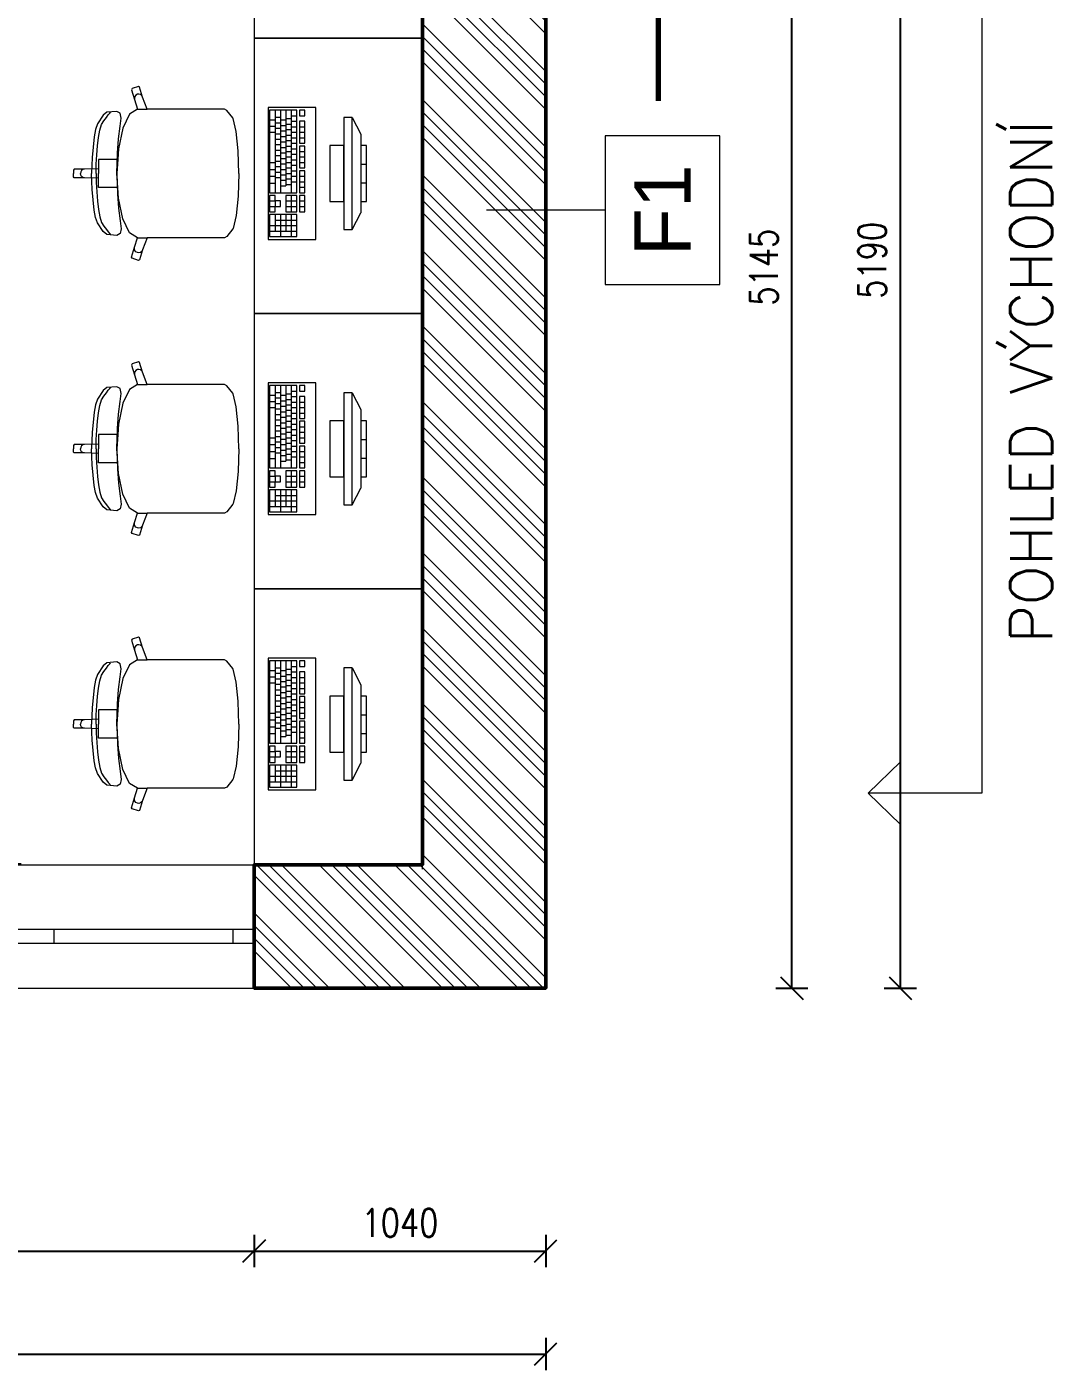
# Model space of a CAD drawing. Header units: millimetres. Extents: x 89194 to 559352, y -753138 to -204019.
# Drawn here: x 350887 to 354545, y -566952 to -562160 of the extents above; entities that cross this region are included whole.
import ezdxf

# ---------------------------------------------------------------- set-up
doc = ezdxf.new("R2010")
doc.units = ezdxf.units.MM
doc.header["$LTSCALE"] = 400
doc.header["$PDMODE"] = 3
for name, color, linetype, lineweight in [('RG_koty', 7, 'Continuous', 9), ('RG_nábytek', 32, 'Continuous', 9), ('RG_okna', 3, 'Continuous', 9), ('RG_popisy', 11, 'Continuous', 9), ('RG_skladby konstrukcí', 5, 'Continuous', 9), ('RG_velmi tlustá', 5, 'Continuous', 70), ('RG_zdivo nové', 1, 'Continuous', 50), ('RG_šrafy', 253, 'Continuous', 9)]:
    doc.layers.add(name, color=color, linetype=linetype, lineweight=lineweight)
doc.styles.add('Arial 200', font='Arial.ttf', dxfattribs={"height": 200})
doc.styles.add('Koty', font='romans.shx', dxfattribs={"width": 0.8})
doc.styles.get("Standard").update_dxf_attribs({"font": 'romans.shx', "height": 100})
doc.dimstyles.new('RG_50_vnitřní', dxfattribs={"dimscale": 50, "dimtxt": 2, "dimasz": 1.6, "dimexe": 1.15, "dimexo": 0, "dimgap": 1, "dimtad": 1, "dimdec": 0, "dimrnd": 5, "dimzin": 0, "dimdsep": 46, "dimtxsty": 'Koty', "dimblk1": 'OBLIQUE', "dimblk2": 'OBLIQUE', "dimsah": 1, "dimcen": 0.09, "dimclrd": 256, "dimclre": 256, "dimclrt": 2, "dimazin": 0, "dimtfac": 1, "dimtdec": 0, "dimtmove": 2, "dimatfit": 3, "dimfxl": 1.15, "dimfxlon": 1, "dimtolj": 1, "dimtzin": 0, "dimarcsym": 0})

# ---------------------------------------------------------------- blocks, each defined once
blk = doc.blocks.new('okno_2375')
at = {"layer": 'RG_okna'}
for points in [[(437181.1, -409465), (439556.1, -409465)], [(437181.1, -409695), (439556.1, -409695)], [(437256.1, -409745), (437256.1, -409695)], [(437894.1, -409745), (437894.1, -409695)], [(438030.1, -409695), (438030.1, -409745)], [(438707.1, -409695), (438707.1, -409745)], [(438843.1, -409745), (438843.1, -409695)], [(439481.1, -409745), (439481.1, -409695)], [(437181.1, -409745), (439556.1, -409745)], [(437181.1, -409905), (439556.1, -409905)]]:
    blk.add_lwpolyline(points, dxfattribs=at)
blk = doc.blocks.new('nabytek_mala_ucebna')
at = {"layer": 'RG_nábytek'}
for p, q in [((483704, -445537), (483704, -446537)), ((484304, -446537), (484304, -445537)), ((483704, -446519), (484304, -446519)), ((484304, -446519), (483704, -446519)), ((483704, -446519), (483704, -447519)), ((484304, -447519), (484304, -446519)), ((483268.1, -446698.5), (483266.1, -446702.3)), ((483266.1, -446702.3), (483277.5, -446737.7)), ((483290.8, -446691), (483268.1, -446698.5)), ((483294.6, -446693), (483290.8, -446691)), ((483306, -446728.4), (483294.6, -446693)), ((483278.4, -446726.2), (483276.9, -446731.9)), ((483276.9, -446731.9), (483277.5, -446737.7)), ((483277.5, -446737.7), (483287.2, -446771.9)), ((483282.1, -446721.6), (483278.4, -446726.2)), ((483287.2, -446718.7), (483282.1, -446721.6)), ((483292.9, -446718), (483287.2, -446718.7)), ((483298.6, -446719.6), (483292.9, -446718)), ((483303.1, -446723.2), (483298.6, -446719.6)), ((483306, -446728.4), (483303.1, -446723.2)), ((483321.7, -446771.8), (483306, -446728.4)), ((483165, -446793.5), (483144.9, -446824.5)), ((483178.2, -446782.9), (483165, -446793.5)), ((483167.4, -446813), (483177.4, -446801.3)), ((483177.4, -446801.3), (483183.6, -446792.3)), ((483214.3, -446779.6), (483178.2, -446782.9)), ((483183.6, -446792.3), (483188.7, -446786)), ((483188.7, -446786), (483191.4, -446782.3)), ((483225.8, -446786.3), (483214.3, -446779.6)), ((483228.9, -446803.6), (483225.8, -446786.3)), ((483226.3, -446832.5), (483228.9, -446803.6)), ((483259.4, -446789.2), (483235.6, -446838.9)), ((483287.2, -446771.9), (483259.4, -446789.2)), ((483287.4, -446771.8), (483287.2, -446771.9)), ((483287.4, -446771.8), (483321.7, -446771.8)), ((483530.8, -446771.8), (483321.7, -446771.8)), ((483566.9, -446771.8), (483530.8, -446771.8)), ((483597.9, -446771.8), (483566.9, -446771.8)), ((483606.5, -446776.3), (483597.9, -446771.8)), ((483627.7, -446803.1), (483606.5, -446776.3)), ((483628.5, -446805.2), (483627.7, -446803.1)), ((483639.2, -446851.2), (483628.5, -446805.2)), ((483924, -446766), (483754, -446766)), ((483754, -446766), (483754, -447236)), ((483758.8, -446775.8), (483758.8, -447069.6)), ((483855.8, -446775.8), (483758.8, -446775.8)), ((483778.2, -446775.8), (483778.2, -447069.6)), ((483778.2, -446800.3), (483797.6, -446800.3)), ((483797.6, -446775.8), (483797.6, -447069.6)), ((483817, -446775.8), (483817, -447045.1)), ((483817, -446805.2), (483836.4, -446805.2)), ((483836.4, -446775.8), (483836.4, -447069.6)), ((483836.4, -446795.4), (483855.8, -446795.4)), ((483855.8, -447069.6), (483855.8, -446775.8)), ((483865.5, -446775.8), (483865.5, -446795.4)), ((483884.9, -446775.8), (483865.5, -446775.8)), ((483865.5, -446795.4), (483884.9, -446795.4)), ((483884.9, -446795.4), (483884.9, -446775.8)), ((483924, -447236), (483924, -446766)), ((484024, -446801), (484024, -447201)), ((484054, -446801), (484024, -446801)), ((484054, -447201), (484054, -446801)), ((484054, -446801), (484084, -446861)), ((483137.7, -446844.4), (483132.9, -446870.3)), ((483144.9, -446824.5), (483137.7, -446844.4)), ((483148.5, -446872.5), (483153.4, -446846.6)), ((483153.4, -446846.6), (483159.7, -446826.2)), ((483159.7, -446826.2), (483167.4, -446813)), ((483235.6, -446838.9), (483219.7, -446913.3)), ((483220.5, -446877.8), (483226.3, -446832.5)), ((483646.4, -446919.9), (483639.2, -446851.2)), ((483758.8, -446810.1), (483778.2, -446810.1)), ((483758.8, -446832.1), (483778.2, -446832.1)), ((483758.8, -446854.2), (483778.2, -446854.2)), ((483778.2, -446819.9), (483797.6, -446819.9)), ((483778.2, -446839.5), (483797.6, -446839.5)), ((483797.6, -446810.1), (483817, -446810.1)), ((483797.6, -446829.7), (483817, -446829.7)), ((483797.6, -446849.3), (483817, -446849.3)), ((483817, -446824.8), (483836.4, -446824.8)), ((483817, -446844.4), (483836.4, -446844.4)), ((483836.4, -446815), (483855.8, -446815)), ((483836.4, -446834.6), (483855.8, -446834.6)), ((483836.4, -446854.2), (483855.8, -446854.2)), ((483865.5, -446815), (483865.5, -446893.3)), ((483884.9, -446815), (483865.5, -446815)), ((483865.5, -446834.6), (483884.9, -446834.6)), ((483865.5, -446854.2), (483884.9, -446854.2)), ((483884.9, -446893.3), (483884.9, -446815)), ((483132.9, -446870.3), (483125.9, -446943.5)), ((483142.2, -446934.9), (483144.8, -446902.5)), ((483144.8, -446902.5), (483148.5, -446872.5)), ((483215.8, -446928.7), (483220.5, -446877.8)), ((483778.2, -446859.1), (483797.6, -446859.1)), ((483778.2, -446878.6), (483797.6, -446878.6)), ((483778.2, -446898.2), (483797.6, -446898.2)), ((483797.6, -446868.8), (483817, -446868.8)), ((483797.6, -446888.4), (483817, -446888.4)), ((483817, -446863.9), (483836.4, -446863.9)), ((483817, -446883.5), (483836.4, -446883.5)), ((483817, -446903.1), (483836.4, -446903.1)), ((483836.4, -446873.7), (483855.8, -446873.7)), ((483836.4, -446893.3), (483855.8, -446893.3)), ((483865.5, -446873.7), (483884.9, -446873.7)), ((483865.5, -446893.3), (483884.9, -446893.3)), ((483865.5, -446903.1), (483865.5, -446981.4)), ((483884.9, -446903.1), (483865.5, -446903.1)), ((483884.9, -446981.4), (483884.9, -446903.1)), ((483974, -446901), (483974, -447101)), ((484024, -446901), (483974, -446901)), ((484024, -447101), (484024, -446901)), ((484084, -446861), (484084, -447141)), ((484084, -446901), (484084, -447101)), ((484104, -446901), (484084, -446901)), ((484104, -447101), (484104, -446901)), ((483125.9, -446943.5), (483123.7, -447001)), ((483140.8, -446968.3), (483142.2, -446934.9)), ((483178.6, -446950.7), (483148.7, -446950.7)), ((483148.7, -446950.7), (483148.7, -446984.1)), ((483217.3, -446950.7), (483178.6, -446950.7)), ((483213.5, -447001), (483215.8, -446928.7)), ((483217.3, -446950.7), (483214.1, -447001)), ((483219.7, -446913.3), (483217.3, -446950.7)), ((483646.5, -446921), (483646.4, -446919.9)), ((483649, -447001), (483646.5, -446921)), ((483778.2, -446917.8), (483797.6, -446917.8)), ((483778.2, -446937.4), (483797.6, -446937.4)), ((483797.6, -446908), (483817, -446908)), ((483797.6, -446927.6), (483817, -446927.6)), ((483797.6, -446947.2), (483817, -446947.2)), ((483817, -446922.7), (483836.4, -446922.7)), ((483817, -446942.3), (483836.4, -446942.3)), ((483836.4, -446912.9), (483855.8, -446912.9)), ((483836.4, -446932.5), (483855.8, -446932.5)), ((483836.4, -446952.1), (483855.8, -446952.1)), ((483865.5, -446922.7), (483884.9, -446922.7)), ((483865.5, -446942.3), (483884.9, -446942.3)), ((483061.9, -446985.9), (483059, -446989)), ((483059, -446989), (483059, -447001)), ((483059, -447013.1), (483059, -447001)), ((483098.8, -446985.9), (483061.9, -446985.9)), ((483085, -446995.3), (483083.9, -447001)), ((483085, -447006.8), (483083.9, -447001)), ((483088.3, -446990.4), (483085, -446995.3)), ((483093.1, -446987.1), (483088.3, -446990.4)), ((483098.8, -446985.9), (483093.1, -446987.1)), ((483148.7, -446984.1), (483098.8, -446985.9)), ((483125.9, -447058.5), (483123.7, -447001)), ((483140.3, -447001), (483140.8, -446968.3)), ((483140.3, -447001), (483140.8, -447033.8)), ((483148.7, -446984.1), (483148.7, -447001)), ((483148.7, -447017.9), (483148.7, -447001)), ((483213.5, -447001), (483215.8, -447073.3)), ((483217.3, -447051.3), (483214.1, -447001)), ((483649, -447001), (483646.5, -447081.1)), ((483758.8, -446961.9), (483778.2, -446961.9)), ((483758.8, -446986.3), (483778.2, -446986.3)), ((483778.2, -446957), (483797.6, -446957)), ((483778.2, -446976.6), (483797.6, -446976.6)), ((483778.2, -446996.1), (483797.6, -446996.1)), ((483797.6, -446966.8), (483817, -446966.8)), ((483797.6, -446986.3), (483817, -446986.3)), ((483817, -446961.9), (483836.4, -446961.9)), ((483817, -446981.4), (483836.4, -446981.4)), ((483817, -447001), (483836.4, -447001)), ((483836.4, -446971.7), (483855.8, -446971.7)), ((483836.4, -446991.2), (483855.8, -446991.2)), ((483865.5, -446961.9), (483884.9, -446961.9)), ((483865.5, -446981.4), (483884.9, -446981.4)), ((483865.5, -446991.2), (483865.5, -447069.6)), ((483884.9, -446991.2), (483865.5, -446991.2)), ((483884.9, -447069.6), (483884.9, -446991.2)), ((484084, -446967.7), (484104, -446967.7)), ((483061.9, -447016.1), (483059, -447013.1)), ((483098.8, -447016.1), (483061.9, -447016.1)), ((483088.3, -447011.7), (483085, -447006.8)), ((483093.1, -447015), (483088.3, -447011.7)), ((483098.8, -447016.1), (483093.1, -447015)), ((483148.7, -447017.9), (483098.8, -447016.1)), ((483140.8, -447033.8), (483142.2, -447067.1)), ((483148.7, -447051.3), (483148.7, -447017.9)), ((483758.8, -447010.8), (483778.2, -447010.8)), ((483758.8, -447035.3), (483778.2, -447035.3)), ((483778.2, -447015.7), (483797.6, -447015.7)), ((483797.6, -447005.9), (483817, -447005.9)), ((483797.6, -447025.5), (483817, -447025.5)), ((483797.6, -447045.1), (483817, -447045.1)), ((483817, -447020.6), (483836.4, -447020.6)), ((483817, -447040.2), (483836.4, -447040.2)), ((483836.4, -447010.8), (483855.8, -447010.8)), ((483836.4, -447030.4), (483855.8, -447030.4)), ((483865.5, -447010.8), (483884.9, -447010.8)), ((483865.5, -447030.4), (483884.9, -447030.4)), ((484084, -447034.4), (484104, -447034.4)), ((483132.9, -447131.7), (483125.9, -447058.5)), ((483142.2, -447067.1), (483144.8, -447099.6)), ((483178.6, -447051.3), (483148.7, -447051.3)), ((483217.3, -447051.3), (483178.6, -447051.3)), ((483215.8, -447073.3), (483220.5, -447124.3)), ((483219.7, -447088.8), (483217.3, -447051.3)), ((483235.6, -447163.1), (483219.7, -447088.8)), ((483646.4, -447082.1), (483639.2, -447150.9)), ((483646.5, -447081.1), (483646.4, -447082.1)), ((483758.8, -447069.6), (483855.8, -447069.6)), ((483758.8, -447079.4), (483758.8, -447138.1)), ((483778.2, -447079.4), (483758.8, -447079.4)), ((483778.2, -447098.9), (483778.2, -447079.4)), ((483817, -447079.4), (483817, -447138.1)), ((483855.8, -447079.4), (483817, -447079.4)), ((483836.4, -447079.4), (483836.4, -447138.1)), ((483855.8, -447138.1), (483855.8, -447079.4)), ((483865.5, -447050), (483884.9, -447050)), ((483865.5, -447069.6), (483884.9, -447069.6)), ((483865.5, -447079.4), (483865.5, -447138.1)), ((483884.9, -447079.4), (483865.5, -447079.4)), ((483884.9, -447138.1), (483884.9, -447079.4)), ((483137.7, -447157.6), (483132.9, -447131.7)), ((483144.8, -447099.6), (483148.5, -447129.6)), ((483148.5, -447129.6), (483153.4, -447155.5)), ((483220.5, -447124.3), (483226.3, -447169.6)), ((483758.8, -447098.9), (483778.2, -447098.9)), ((483758.8, -447118.5), (483778.2, -447118.5)), ((483758.8, -447138.1), (483778.2, -447138.1)), ((483797.6, -447098.9), (483778.2, -447098.9)), ((483778.2, -447098.9), (483778.2, -447118.5)), ((483778.2, -447138.1), (483778.2, -447118.5)), ((483778.2, -447118.5), (483797.6, -447118.5)), ((483797.6, -447118.5), (483797.6, -447098.9)), ((483817, -447098.9), (483855.8, -447098.9)), ((483817, -447118.5), (483855.8, -447118.5)), ((483817, -447138.1), (483855.8, -447138.1)), ((483865.5, -447098.9), (483884.9, -447098.9)), ((483865.5, -447118.5), (483884.9, -447118.5)), ((483865.5, -447138.1), (483884.9, -447138.1)), ((483974, -447101), (484024, -447101)), ((484054, -447201), (484084, -447141)), ((484084, -447101), (484104, -447101)), ((483144.9, -447177.6), (483137.7, -447157.6)), ((483165, -447208.6), (483144.9, -447177.6)), ((483153.4, -447155.5), (483159.7, -447175.9)), ((483159.7, -447175.9), (483167.4, -447189)), ((483167.4, -447189), (483177.4, -447200.8)), ((483226.3, -447169.6), (483228.9, -447198.5)), ((483259.4, -447212.8), (483235.6, -447163.1)), ((483639.2, -447150.9), (483628.5, -447196.8)), ((483758.8, -447147.9), (483758.8, -447226.2)), ((483855.8, -447147.9), (483758.8, -447147.9)), ((483758.8, -447187.1), (483855.8, -447187.1)), ((483778.2, -447147.9), (483778.2, -447206.7)), ((483778.2, -447167.5), (483855.8, -447167.5)), ((483797.6, -447147.9), (483797.6, -447226.2)), ((483817, -447147.9), (483817, -447206.7)), ((483836.4, -447147.9), (483836.4, -447226.2)), ((483855.8, -447226.2), (483855.8, -447147.9)), ((483178.2, -447219.1), (483165, -447208.6)), ((483177.4, -447200.8), (483183.6, -447209.8)), ((483214.3, -447222.4), (483178.2, -447219.1)), ((483183.6, -447209.8), (483188.7, -447216)), ((483188.7, -447216), (483191.4, -447219.8)), ((483225.8, -447215.7), (483214.3, -447222.4)), ((483228.9, -447198.5), (483225.8, -447215.7)), ((483287.2, -447230.2), (483259.4, -447212.8)), ((483277.5, -447264.3), (483287.2, -447230.2)), ((483287.4, -447230.3), (483287.2, -447230.2)), ((483287.4, -447230.3), (483321.7, -447230.3)), ((483321.7, -447230.3), (483306, -447273.7)), ((483530.8, -447230.3), (483321.7, -447230.3)), ((483566.9, -447230.3), (483530.8, -447230.3)), ((483597.9, -447230.3), (483566.9, -447230.3)), ((483606.5, -447225.8), (483597.9, -447230.3)), ((483627.7, -447199), (483606.5, -447225.8)), ((483628.5, -447196.8), (483627.7, -447199)), ((483754, -447236), (483924, -447236)), ((483758.8, -447206.7), (483855.8, -447206.7)), ((483758.8, -447226.2), (483855.8, -447226.2)), ((484024, -447201), (484054, -447201)), ((483266.1, -447299.8), (483277.5, -447264.3)), ((483276.9, -447270.2), (483277.5, -447264.3)), ((483278.4, -447275.9), (483276.9, -447270.2)), ((483282.1, -447280.5), (483278.4, -447275.9)), ((483287.2, -447283.4), (483282.1, -447280.5)), ((483292.9, -447284.1), (483287.2, -447283.4)), ((483298.6, -447282.5), (483292.9, -447284.1)), ((483306, -447273.7), (483294.6, -447309.1)), ((483303.1, -447278.8), (483298.6, -447282.5)), ((483306, -447273.7), (483303.1, -447278.8)), ((483268.1, -447303.6), (483266.1, -447299.8)), ((483290.8, -447311), (483268.1, -447303.6)), ((483294.6, -447309.1), (483290.8, -447311)), ((483704, -447501), (484304, -447501)), ((484304, -447501), (483704, -447501)), ((483704, -447501), (483704, -448501)), ((484304, -448501), (484304, -447501)), ((483268.1, -447680.5), (483266.1, -447684.3)), ((483266.1, -447684.3), (483277.5, -447719.7)), ((483290.8, -447673), (483268.1, -447680.5)), ((483278.4, -447708.2), (483276.9, -447713.9)), ((483276.9, -447713.9), (483277.5, -447719.7)), ((483277.5, -447719.7), (483287.2, -447753.9)), ((483282.1, -447703.6), (483278.4, -447708.2)), ((483287.2, -447700.7), (483282.1, -447703.6)), ((483292.9, -447700), (483287.2, -447700.7)), ((483294.6, -447675), (483290.8, -447673)), ((483298.6, -447701.6), (483292.9, -447700)), ((483306, -447710.4), (483294.6, -447675)), ((483303.1, -447705.2), (483298.6, -447701.6)), ((483306, -447710.4), (483303.1, -447705.2)), ((483321.7, -447753.8), (483306, -447710.4)), ((483178.2, -447764.9), (483165, -447775.5)), ((483214.3, -447761.6), (483178.2, -447764.9)), ((483188.7, -447768), (483191.4, -447764.3)), ((483225.8, -447768.3), (483214.3, -447761.6)), ((483287.2, -447753.9), (483259.4, -447771.2)), ((483287.4, -447753.8), (483287.2, -447753.9)), ((483287.4, -447753.8), (483321.7, -447753.8)), ((483530.8, -447753.8), (483321.7, -447753.8)), ((483566.9, -447753.8), (483530.8, -447753.8)), ((483597.9, -447753.8), (483566.9, -447753.8)), ((483606.5, -447758.3), (483597.9, -447753.8)), ((483627.7, -447785.1), (483606.5, -447758.3)), ((483924, -447748), (483754, -447748)), ((483754, -447748), (483754, -448218)), ((483758.8, -447757.8), (483758.8, -448051.6)), ((483855.8, -447757.8), (483758.8, -447757.8)), ((483778.2, -447757.8), (483778.2, -448051.6)), ((483797.6, -447757.8), (483797.6, -448051.6)), ((483817, -447757.8), (483817, -448027.1)), ((483836.4, -447757.8), (483836.4, -448051.6)), ((483855.8, -448051.6), (483855.8, -447757.8)), ((483865.5, -447757.8), (483865.5, -447777.4)), ((483884.9, -447757.8), (483865.5, -447757.8)), ((483884.9, -447777.4), (483884.9, -447757.8)), ((483924, -448218), (483924, -447748)), ((483144.9, -447806.5), (483137.7, -447826.4)), ((483165, -447775.5), (483144.9, -447806.5)), ((483153.4, -447828.6), (483159.7, -447808.2)), ((483159.7, -447808.2), (483167.4, -447795)), ((483167.4, -447795), (483177.4, -447783.3)), ((483177.4, -447783.3), (483183.6, -447774.3)), ((483183.6, -447774.3), (483188.7, -447768)), ((483220.5, -447859.8), (483226.3, -447814.5)), ((483228.9, -447785.6), (483225.8, -447768.3)), ((483226.3, -447814.5), (483228.9, -447785.6)), ((483259.4, -447771.2), (483235.6, -447820.9)), ((483628.5, -447787.2), (483627.7, -447785.1)), ((483639.2, -447833.2), (483628.5, -447787.2)), ((483758.8, -447792.1), (483778.2, -447792.1)), ((483758.8, -447814.1), (483778.2, -447814.1)), ((483778.2, -447782.3), (483797.6, -447782.3)), ((483778.2, -447801.9), (483797.6, -447801.9)), ((483797.6, -447792.1), (483817, -447792.1)), ((483797.6, -447811.7), (483817, -447811.7)), ((483817, -447787.2), (483836.4, -447787.2)), ((483817, -447806.8), (483836.4, -447806.8)), ((483836.4, -447777.4), (483855.8, -447777.4)), ((483836.4, -447797), (483855.8, -447797)), ((483865.5, -447777.4), (483884.9, -447777.4)), ((483865.5, -447797), (483865.5, -447875.3)), ((483884.9, -447797), (483865.5, -447797)), ((483884.9, -447875.3), (483884.9, -447797)), ((484024, -447783), (484024, -448183)), ((484054, -447783), (484024, -447783)), ((484054, -448183), (484054, -447783)), ((484054, -447783), (484084, -447843)), ((483132.9, -447852.3), (483125.9, -447925.5)), ((483137.7, -447826.4), (483132.9, -447852.3)), ((483144.8, -447884.5), (483148.5, -447854.5)), ((483148.5, -447854.5), (483153.4, -447828.6)), ((483215.8, -447910.7), (483220.5, -447859.8)), ((483235.6, -447820.9), (483219.7, -447895.3)), ((483646.4, -447901.9), (483639.2, -447833.2)), ((483758.8, -447836.2), (483778.2, -447836.2)), ((483778.2, -447821.5), (483797.6, -447821.5)), ((483778.2, -447841.1), (483797.6, -447841.1)), ((483778.2, -447860.6), (483797.6, -447860.6)), ((483797.6, -447831.3), (483817, -447831.3)), ((483797.6, -447850.8), (483817, -447850.8)), ((483817, -447826.4), (483836.4, -447826.4)), ((483817, -447845.9), (483836.4, -447845.9)), ((483836.4, -447816.6), (483855.8, -447816.6)), ((483836.4, -447836.2), (483855.8, -447836.2)), ((483836.4, -447855.7), (483855.8, -447855.7)), ((483865.5, -447816.6), (483884.9, -447816.6)), ((483865.5, -447836.2), (483884.9, -447836.2)), ((483865.5, -447855.7), (483884.9, -447855.7)), ((484084, -447843), (484084, -448123)), ((483142.2, -447916.9), (483144.8, -447884.5)), ((483213.5, -447983), (483215.8, -447910.7)), ((483219.7, -447895.3), (483217.3, -447932.7)), ((483646.5, -447903), (483646.4, -447901.9)), ((483649, -447983), (483646.5, -447903)), ((483778.2, -447880.2), (483797.6, -447880.2)), ((483778.2, -447899.8), (483797.6, -447899.8)), ((483797.6, -447870.4), (483817, -447870.4)), ((483797.6, -447890), (483817, -447890)), ((483797.6, -447909.6), (483817, -447909.6)), ((483817, -447865.5), (483836.4, -447865.5)), ((483817, -447885.1), (483836.4, -447885.1)), ((483817, -447904.7), (483836.4, -447904.7)), ((483836.4, -447875.3), (483855.8, -447875.3)), ((483836.4, -447894.9), (483855.8, -447894.9)), ((483865.5, -447875.3), (483884.9, -447875.3)), ((483865.5, -447885.1), (483865.5, -447963.4)), ((483884.9, -447885.1), (483865.5, -447885.1)), ((483865.5, -447904.7), (483884.9, -447904.7)), ((483884.9, -447963.4), (483884.9, -447885.1)), ((483974, -447883), (483974, -448083)), ((484024, -447883), (483974, -447883)), ((484024, -448083), (484024, -447883)), ((484084, -447883), (484084, -448083)), ((484104, -447883), (484084, -447883)), ((484104, -448083), (484104, -447883)), ((483125.9, -447925.5), (483123.7, -447983)), ((483140.3, -447983), (483140.8, -447950.3)), ((483140.8, -447950.3), (483142.2, -447916.9)), ((483178.6, -447932.7), (483148.7, -447932.7)), ((483148.7, -447932.7), (483148.7, -447966.1)), ((483217.3, -447932.7), (483178.6, -447932.7)), ((483217.3, -447932.7), (483214.1, -447983)), ((483758.8, -447943.9), (483778.2, -447943.9)), ((483778.2, -447919.4), (483797.6, -447919.4)), ((483778.2, -447939), (483797.6, -447939)), ((483778.2, -447958.6), (483797.6, -447958.6)), ((483797.6, -447929.2), (483817, -447929.2)), ((483797.6, -447948.8), (483817, -447948.8)), ((483817, -447924.3), (483836.4, -447924.3)), ((483817, -447943.9), (483836.4, -447943.9)), ((483836.4, -447914.5), (483855.8, -447914.5)), ((483836.4, -447934.1), (483855.8, -447934.1)), ((483836.4, -447953.7), (483855.8, -447953.7)), ((483865.5, -447924.3), (483884.9, -447924.3)), ((483865.5, -447943.9), (483884.9, -447943.9)), ((484084, -447949.7), (484104, -447949.7)), ((483061.9, -447967.9), (483059, -447971)), ((483059, -447971), (483059, -447983)), ((483059, -447995.1), (483059, -447983)), ((483061.9, -447998.1), (483059, -447995.1)), ((483098.8, -447967.9), (483061.9, -447967.9)), ((483098.8, -447998.1), (483061.9, -447998.1)), ((483085, -447977.3), (483083.9, -447983)), ((483085, -447988.8), (483083.9, -447983)), ((483088.3, -447972.4), (483085, -447977.3)), ((483088.3, -447993.7), (483085, -447988.8)), ((483093.1, -447969.1), (483088.3, -447972.4)), ((483093.1, -447997), (483088.3, -447993.7)), ((483098.8, -447967.9), (483093.1, -447969.1)), ((483098.8, -447998.1), (483093.1, -447997)), ((483148.7, -447966.1), (483098.8, -447967.9)), ((483148.7, -447999.9), (483098.8, -447998.1)), ((483125.9, -448040.5), (483123.7, -447983)), ((483140.3, -447983), (483140.8, -448015.8)), ((483148.7, -447966.1), (483148.7, -447983)), ((483148.7, -447999.9), (483148.7, -447983)), ((483148.7, -448033.3), (483148.7, -447999.9)), ((483213.5, -447983), (483215.8, -448055.3)), ((483217.3, -448033.3), (483214.1, -447983)), ((483649, -447983), (483646.5, -448063.1)), ((483758.8, -447968.3), (483778.2, -447968.3)), ((483758.8, -447992.8), (483778.2, -447992.8)), ((483778.2, -447978.1), (483797.6, -447978.1)), ((483778.2, -447997.7), (483797.6, -447997.7)), ((483797.6, -447968.3), (483817, -447968.3)), ((483797.6, -447987.9), (483817, -447987.9)), ((483817, -447963.4), (483836.4, -447963.4)), ((483817, -447983), (483836.4, -447983)), ((483817, -448002.6), (483836.4, -448002.6)), ((483836.4, -447973.2), (483855.8, -447973.2)), ((483836.4, -447992.8), (483855.8, -447992.8)), ((483865.5, -447963.4), (483884.9, -447963.4)), ((483865.5, -447973.2), (483865.5, -448051.6)), ((483884.9, -447973.2), (483865.5, -447973.2)), ((483865.5, -447992.8), (483884.9, -447992.8)), ((483884.9, -448051.6), (483884.9, -447973.2)), ((483132.9, -448113.7), (483125.9, -448040.5)), ((483140.8, -448015.8), (483142.2, -448049.1)), ((483142.2, -448049.1), (483144.8, -448081.6)), ((483178.6, -448033.3), (483148.7, -448033.3)), ((483217.3, -448033.3), (483178.6, -448033.3)), ((483219.7, -448070.8), (483217.3, -448033.3)), ((483758.8, -448017.3), (483778.2, -448017.3)), ((483758.8, -448051.6), (483855.8, -448051.6)), ((483797.6, -448007.5), (483817, -448007.5)), ((483797.6, -448027.1), (483817, -448027.1)), ((483817, -448022.2), (483836.4, -448022.2)), ((483836.4, -448012.4), (483855.8, -448012.4)), ((483865.5, -448012.4), (483884.9, -448012.4)), ((483865.5, -448032), (483884.9, -448032)), ((483865.5, -448051.6), (483884.9, -448051.6)), ((484084, -448016.4), (484104, -448016.4)), ((483144.8, -448081.6), (483148.5, -448111.6)), ((483215.8, -448055.3), (483220.5, -448106.3)), ((483235.6, -448145.1), (483219.7, -448070.8)), ((483646.4, -448064.1), (483639.2, -448132.9)), ((483646.5, -448063.1), (483646.4, -448064.1)), ((483758.8, -448061.4), (483758.8, -448120.1)), ((483778.2, -448061.4), (483758.8, -448061.4)), ((483758.8, -448080.9), (483778.2, -448080.9)), ((483758.8, -448100.5), (483778.2, -448100.5)), ((483778.2, -448080.9), (483778.2, -448061.4)), ((483797.6, -448080.9), (483778.2, -448080.9)), ((483778.2, -448080.9), (483778.2, -448100.5)), ((483778.2, -448120.1), (483778.2, -448100.5)), ((483778.2, -448100.5), (483797.6, -448100.5)), ((483797.6, -448100.5), (483797.6, -448080.9)), ((483817, -448061.4), (483817, -448120.1)), ((483855.8, -448061.4), (483817, -448061.4)), ((483817, -448080.9), (483855.8, -448080.9)), ((483817, -448100.5), (483855.8, -448100.5)), ((483836.4, -448061.4), (483836.4, -448120.1)), ((483855.8, -448120.1), (483855.8, -448061.4)), ((483865.5, -448061.4), (483865.5, -448120.1)), ((483884.9, -448061.4), (483865.5, -448061.4)), ((483865.5, -448080.9), (483884.9, -448080.9)), ((483865.5, -448100.5), (483884.9, -448100.5)), ((483884.9, -448120.1), (483884.9, -448061.4)), ((483974, -448083), (484024, -448083)), ((484084, -448083), (484104, -448083)), ((483137.7, -448139.6), (483132.9, -448113.7)), ((483144.9, -448159.6), (483137.7, -448139.6)), ((483148.5, -448111.6), (483153.4, -448137.5)), ((483153.4, -448137.5), (483159.7, -448157.9)), ((483220.5, -448106.3), (483226.3, -448151.6)), ((483259.4, -448194.8), (483235.6, -448145.1)), ((483639.2, -448132.9), (483628.5, -448178.8)), ((483758.8, -448120.1), (483778.2, -448120.1)), ((483758.8, -448129.9), (483758.8, -448208.2)), ((483855.8, -448129.9), (483758.8, -448129.9)), ((483778.2, -448129.9), (483778.2, -448188.7)), ((483778.2, -448149.5), (483855.8, -448149.5)), ((483797.6, -448129.9), (483797.6, -448208.2)), ((483817, -448120.1), (483855.8, -448120.1)), ((483817, -448129.9), (483817, -448188.7)), ((483836.4, -448129.9), (483836.4, -448208.2)), ((483855.8, -448208.2), (483855.8, -448129.9)), ((483865.5, -448120.1), (483884.9, -448120.1)), ((484054, -448183), (484084, -448123)), ((483165, -448190.6), (483144.9, -448159.6)), ((483159.7, -448157.9), (483167.4, -448171)), ((483178.2, -448201.1), (483165, -448190.6)), ((483167.4, -448171), (483177.4, -448182.8)), ((483177.4, -448182.8), (483183.6, -448191.8)), ((483183.6, -448191.8), (483188.7, -448198)), ((483188.7, -448198), (483191.4, -448201.8)), ((483225.8, -448197.7), (483214.3, -448204.4)), ((483228.9, -448180.5), (483225.8, -448197.7)), ((483226.3, -448151.6), (483228.9, -448180.5)), ((483287.2, -448212.2), (483259.4, -448194.8)), ((483627.7, -448181), (483606.5, -448207.8)), ((483628.5, -448178.8), (483627.7, -448181)), ((483758.8, -448169.1), (483855.8, -448169.1)), ((483758.8, -448188.7), (483855.8, -448188.7)), ((484024, -448183), (484054, -448183)), ((483214.3, -448204.4), (483178.2, -448201.1)), ((483266.1, -448281.8), (483277.5, -448246.3)), ((483276.9, -448252.2), (483277.5, -448246.3)), ((483277.5, -448246.3), (483287.2, -448212.2)), ((483287.4, -448212.3), (483287.2, -448212.2)), ((483287.4, -448212.3), (483321.7, -448212.3)), ((483321.7, -448212.3), (483306, -448255.7)), ((483530.8, -448212.3), (483321.7, -448212.3)), ((483566.9, -448212.3), (483530.8, -448212.3)), ((483597.9, -448212.3), (483566.9, -448212.3)), ((483606.5, -448207.8), (483597.9, -448212.3)), ((483754, -448218), (483924, -448218)), ((483758.8, -448208.2), (483855.8, -448208.2)), ((483268.1, -448285.6), (483266.1, -448281.8)), ((483290.8, -448293), (483268.1, -448285.6)), ((483278.4, -448257.9), (483276.9, -448252.2)), ((483282.1, -448262.5), (483278.4, -448257.9)), ((483287.2, -448265.4), (483282.1, -448262.5)), ((483292.9, -448266.1), (483287.2, -448265.4)), ((483294.6, -448291.1), (483290.8, -448293)), ((483298.6, -448264.5), (483292.9, -448266.1)), ((483306, -448255.7), (483294.6, -448291.1)), ((483303.1, -448260.8), (483298.6, -448264.5)), ((483306, -448255.7), (483303.1, -448260.8)), ((483704, -448483), (484304, -448483)), ((484304, -448483), (483704, -448483)), ((483704, -448483), (483704, -449483)), ((484304, -449483), (484304, -448483)), ((483268.1, -448662.5), (483266.1, -448666.3)), ((483266.1, -448666.3), (483277.5, -448701.7)), ((483290.8, -448655), (483268.1, -448662.5)), ((483294.6, -448657), (483290.8, -448655)), ((483306, -448692.4), (483294.6, -448657)), ((483278.4, -448690.2), (483276.9, -448695.9)), ((483276.9, -448695.9), (483277.5, -448701.7)), ((483277.5, -448701.7), (483287.2, -448735.9)), ((483282.1, -448685.6), (483278.4, -448690.2)), ((483287.2, -448682.7), (483282.1, -448685.6)), ((483292.9, -448682), (483287.2, -448682.7)), ((483298.6, -448683.6), (483292.9, -448682)), ((483303.1, -448687.2), (483298.6, -448683.6)), ((483306, -448692.4), (483303.1, -448687.2)), ((483321.7, -448735.8), (483306, -448692.4)), ((483165, -448757.5), (483144.9, -448788.5)), ((483178.2, -448746.9), (483165, -448757.5)), ((483167.4, -448777), (483177.4, -448765.3)), ((483177.4, -448765.3), (483183.6, -448756.3)), ((483214.3, -448743.6), (483178.2, -448746.9)), ((483183.6, -448756.3), (483188.7, -448750)), ((483188.7, -448750), (483191.4, -448746.3)), ((483225.8, -448750.3), (483214.3, -448743.6)), ((483228.9, -448767.6), (483225.8, -448750.3)), ((483226.3, -448796.5), (483228.9, -448767.6)), ((483259.4, -448753.2), (483235.6, -448802.9)), ((483287.2, -448735.9), (483259.4, -448753.2)), ((483287.4, -448735.8), (483287.2, -448735.9)), ((483287.4, -448735.8), (483321.7, -448735.8)), ((483530.8, -448735.8), (483321.7, -448735.8)), ((483566.9, -448735.8), (483530.8, -448735.8)), ((483597.9, -448735.8), (483566.9, -448735.8)), ((483606.5, -448740.3), (483597.9, -448735.8)), ((483627.7, -448767.1), (483606.5, -448740.3)), ((483628.5, -448769.2), (483627.7, -448767.1)), ((483639.2, -448815.2), (483628.5, -448769.2)), ((483924, -448730), (483754, -448730)), ((483754, -448730), (483754, -449200)), ((483758.8, -448739.8), (483758.8, -449033.6)), ((483855.8, -448739.8), (483758.8, -448739.8)), ((483778.2, -448739.8), (483778.2, -449033.6)), ((483778.2, -448764.3), (483797.6, -448764.3)), ((483797.6, -448739.8), (483797.6, -449033.6)), ((483817, -448739.8), (483817, -449009.1)), ((483817, -448769.2), (483836.4, -448769.2)), ((483836.4, -448739.8), (483836.4, -449033.6)), ((483836.4, -448759.4), (483855.8, -448759.4)), ((483855.8, -449033.6), (483855.8, -448739.8)), ((483865.5, -448739.8), (483865.5, -448759.4)), ((483884.9, -448739.8), (483865.5, -448739.8)), ((483865.5, -448759.4), (483884.9, -448759.4)), ((483884.9, -448759.4), (483884.9, -448739.8)), ((483924, -449200), (483924, -448730)), ((484024, -448765), (484024, -449165)), ((484054, -448765), (484024, -448765)), ((484054, -449165), (484054, -448765)), ((484054, -448765), (484084, -448825)), ((483137.7, -448808.4), (483132.9, -448834.3)), ((483144.9, -448788.5), (483137.7, -448808.4)), ((483148.5, -448836.5), (483153.4, -448810.6)), ((483153.4, -448810.6), (483159.7, -448790.2)), ((483159.7, -448790.2), (483167.4, -448777)), ((483235.6, -448802.9), (483219.7, -448877.3)), ((483220.5, -448841.8), (483226.3, -448796.5)), ((483646.4, -448883.9), (483639.2, -448815.2)), ((483758.8, -448774.1), (483778.2, -448774.1)), ((483758.8, -448796.1), (483778.2, -448796.1)), ((483758.8, -448818.2), (483778.2, -448818.2)), ((483778.2, -448783.9), (483797.6, -448783.9)), ((483778.2, -448803.5), (483797.6, -448803.5)), ((483797.6, -448774.1), (483817, -448774.1)), ((483797.6, -448793.7), (483817, -448793.7)), ((483797.6, -448813.3), (483817, -448813.3)), ((483817, -448788.8), (483836.4, -448788.8)), ((483817, -448808.4), (483836.4, -448808.4)), ((483836.4, -448779), (483855.8, -448779)), ((483836.4, -448798.6), (483855.8, -448798.6)), ((483836.4, -448818.2), (483855.8, -448818.2)), ((483865.5, -448779), (483865.5, -448857.3)), ((483884.9, -448779), (483865.5, -448779)), ((483865.5, -448798.6), (483884.9, -448798.6)), ((483865.5, -448818.2), (483884.9, -448818.2)), ((483884.9, -448857.3), (483884.9, -448779)), ((483132.9, -448834.3), (483125.9, -448907.5)), ((483142.2, -448898.9), (483144.8, -448866.5)), ((483144.8, -448866.5), (483148.5, -448836.5)), ((483215.8, -448892.7), (483220.5, -448841.8)), ((483778.2, -448823.1), (483797.6, -448823.1)), ((483778.2, -448842.6), (483797.6, -448842.6)), ((483778.2, -448862.2), (483797.6, -448862.2)), ((483797.6, -448832.8), (483817, -448832.8)), ((483797.6, -448852.4), (483817, -448852.4)), ((483817, -448827.9), (483836.4, -448827.9)), ((483817, -448847.5), (483836.4, -448847.5)), ((483817, -448867.1), (483836.4, -448867.1)), ((483836.4, -448837.7), (483855.8, -448837.7)), ((483836.4, -448857.3), (483855.8, -448857.3)), ((483865.5, -448837.7), (483884.9, -448837.7)), ((483865.5, -448857.3), (483884.9, -448857.3)), ((483865.5, -448867.1), (483865.5, -448945.4)), ((483884.9, -448867.1), (483865.5, -448867.1)), ((483884.9, -448945.4), (483884.9, -448867.1)), ((483974, -448865), (483974, -449065)), ((484024, -448865), (483974, -448865)), ((484024, -449065), (484024, -448865)), ((484084, -448825), (484084, -449105)), ((484084, -448865), (484084, -449065)), ((484104, -448865), (484084, -448865)), ((484104, -449065), (484104, -448865)), ((483125.9, -448907.5), (483123.7, -448965)), ((483140.8, -448932.3), (483142.2, -448898.9)), ((483178.6, -448914.7), (483148.7, -448914.7)), ((483148.7, -448914.7), (483148.7, -448948.1)), ((483217.3, -448914.7), (483178.6, -448914.7)), ((483213.5, -448965), (483215.8, -448892.7)), ((483217.3, -448914.7), (483214.1, -448965)), ((483219.7, -448877.3), (483217.3, -448914.7)), ((483646.5, -448885), (483646.4, -448883.9)), ((483649, -448965), (483646.5, -448885)), ((483778.2, -448881.8), (483797.6, -448881.8)), ((483778.2, -448901.4), (483797.6, -448901.4)), ((483797.6, -448872), (483817, -448872)), ((483797.6, -448891.6), (483817, -448891.6)), ((483797.6, -448911.2), (483817, -448911.2)), ((483817, -448886.7), (483836.4, -448886.7)), ((483817, -448906.3), (483836.4, -448906.3)), ((483836.4, -448876.9), (483855.8, -448876.9)), ((483836.4, -448896.5), (483855.8, -448896.5)), ((483836.4, -448916.1), (483855.8, -448916.1)), ((483865.5, -448886.7), (483884.9, -448886.7)), ((483865.5, -448906.3), (483884.9, -448906.3)), ((483061.9, -448949.9), (483059, -448953)), ((483059, -448953), (483059, -448965)), ((483059, -448977.1), (483059, -448965)), ((483098.8, -448949.9), (483061.9, -448949.9)), ((483085, -448959.3), (483083.9, -448965)), ((483085, -448970.8), (483083.9, -448965)), ((483088.3, -448954.4), (483085, -448959.3)), ((483093.1, -448951.1), (483088.3, -448954.4)), ((483098.8, -448949.9), (483093.1, -448951.1)), ((483148.7, -448948.1), (483098.8, -448949.9)), ((483125.9, -449022.5), (483123.7, -448965)), ((483140.3, -448965), (483140.8, -448932.3)), ((483140.3, -448965), (483140.8, -448997.8)), ((483148.7, -448948.1), (483148.7, -448965)), ((483148.7, -448981.9), (483148.7, -448965)), ((483213.5, -448965), (483215.8, -449037.3)), ((483217.3, -449015.3), (483214.1, -448965)), ((483649, -448965), (483646.5, -449045.1)), ((483758.8, -448925.9), (483778.2, -448925.9)), ((483758.8, -448950.3), (483778.2, -448950.3)), ((483778.2, -448921), (483797.6, -448921)), ((483778.2, -448940.6), (483797.6, -448940.6)), ((483778.2, -448960.1), (483797.6, -448960.1)), ((483797.6, -448930.8), (483817, -448930.8)), ((483797.6, -448950.3), (483817, -448950.3)), ((483817, -448925.9), (483836.4, -448925.9)), ((483817, -448945.4), (483836.4, -448945.4)), ((483817, -448965), (483836.4, -448965)), ((483836.4, -448935.7), (483855.8, -448935.7)), ((483836.4, -448955.2), (483855.8, -448955.2)), ((483865.5, -448925.9), (483884.9, -448925.9)), ((483865.5, -448945.4), (483884.9, -448945.4)), ((483865.5, -448955.2), (483865.5, -449033.6)), ((483884.9, -448955.2), (483865.5, -448955.2)), ((483884.9, -449033.6), (483884.9, -448955.2)), ((484084, -448931.7), (484104, -448931.7)), ((483061.9, -448980.1), (483059, -448977.1)), ((483098.8, -448980.1), (483061.9, -448980.1)), ((483088.3, -448975.7), (483085, -448970.8)), ((483093.1, -448979), (483088.3, -448975.7)), ((483098.8, -448980.1), (483093.1, -448979)), ((483148.7, -448981.9), (483098.8, -448980.1)), ((483140.8, -448997.8), (483142.2, -449031.1)), ((483148.7, -449015.3), (483148.7, -448981.9)), ((483758.8, -448974.8), (483778.2, -448974.8)), ((483758.8, -448999.3), (483778.2, -448999.3)), ((483778.2, -448979.7), (483797.6, -448979.7)), ((483797.6, -448969.9), (483817, -448969.9)), ((483797.6, -448989.5), (483817, -448989.5)), ((483797.6, -449009.1), (483817, -449009.1)), ((483817, -448984.6), (483836.4, -448984.6)), ((483817, -449004.2), (483836.4, -449004.2)), ((483836.4, -448974.8), (483855.8, -448974.8)), ((483836.4, -448994.4), (483855.8, -448994.4)), ((483865.5, -448974.8), (483884.9, -448974.8)), ((483865.5, -448994.4), (483884.9, -448994.4)), ((484084, -448998.4), (484104, -448998.4)), ((483132.9, -449095.7), (483125.9, -449022.5)), ((483142.2, -449031.1), (483144.8, -449063.6)), ((483178.6, -449015.3), (483148.7, -449015.3)), ((483217.3, -449015.3), (483178.6, -449015.3)), ((483215.8, -449037.3), (483220.5, -449088.3)), ((483219.7, -449052.8), (483217.3, -449015.3)), ((483235.6, -449127.1), (483219.7, -449052.8)), ((483646.4, -449046.1), (483639.2, -449114.9)), ((483646.5, -449045.1), (483646.4, -449046.1)), ((483758.8, -449033.6), (483855.8, -449033.6)), ((483758.8, -449043.4), (483758.8, -449102.1)), ((483778.2, -449043.4), (483758.8, -449043.4)), ((483778.2, -449062.9), (483778.2, -449043.4)), ((483817, -449043.4), (483817, -449102.1)), ((483855.8, -449043.4), (483817, -449043.4)), ((483836.4, -449043.4), (483836.4, -449102.1)), ((483855.8, -449102.1), (483855.8, -449043.4)), ((483865.5, -449014), (483884.9, -449014)), ((483865.5, -449033.6), (483884.9, -449033.6)), ((483865.5, -449043.4), (483865.5, -449102.1)), ((483884.9, -449043.4), (483865.5, -449043.4)), ((483884.9, -449102.1), (483884.9, -449043.4)), ((483137.7, -449121.6), (483132.9, -449095.7)), ((483144.8, -449063.6), (483148.5, -449093.6)), ((483148.5, -449093.6), (483153.4, -449119.5)), ((483220.5, -449088.3), (483226.3, -449133.6)), ((483758.8, -449062.9), (483778.2, -449062.9)), ((483758.8, -449082.5), (483778.2, -449082.5)), ((483758.8, -449102.1), (483778.2, -449102.1)), ((483797.6, -449062.9), (483778.2, -449062.9)), ((483778.2, -449062.9), (483778.2, -449082.5)), ((483778.2, -449102.1), (483778.2, -449082.5)), ((483778.2, -449082.5), (483797.6, -449082.5)), ((483797.6, -449082.5), (483797.6, -449062.9)), ((483817, -449062.9), (483855.8, -449062.9)), ((483817, -449082.5), (483855.8, -449082.5)), ((483817, -449102.1), (483855.8, -449102.1)), ((483865.5, -449062.9), (483884.9, -449062.9)), ((483865.5, -449082.5), (483884.9, -449082.5)), ((483865.5, -449102.1), (483884.9, -449102.1)), ((483974, -449065), (484024, -449065)), ((484054, -449165), (484084, -449105)), ((484084, -449065), (484104, -449065)), ((483144.9, -449141.6), (483137.7, -449121.6)), ((483165, -449172.6), (483144.9, -449141.6)), ((483153.4, -449119.5), (483159.7, -449139.9)), ((483159.7, -449139.9), (483167.4, -449153)), ((483167.4, -449153), (483177.4, -449164.8)), ((483226.3, -449133.6), (483228.9, -449162.5)), ((483259.4, -449176.8), (483235.6, -449127.1)), ((483639.2, -449114.9), (483628.5, -449160.8)), ((483758.8, -449111.9), (483758.8, -449190.2)), ((483855.8, -449111.9), (483758.8, -449111.9)), ((483758.8, -449151.1), (483855.8, -449151.1)), ((483778.2, -449111.9), (483778.2, -449170.7)), ((483778.2, -449131.5), (483855.8, -449131.5)), ((483797.6, -449111.9), (483797.6, -449190.2)), ((483817, -449111.9), (483817, -449170.7)), ((483836.4, -449111.9), (483836.4, -449190.2)), ((483855.8, -449190.2), (483855.8, -449111.9)), ((483178.2, -449183.1), (483165, -449172.6)), ((483177.4, -449164.8), (483183.6, -449173.8)), ((483214.3, -449186.4), (483178.2, -449183.1)), ((483183.6, -449173.8), (483188.7, -449180)), ((483188.7, -449180), (483191.4, -449183.8)), ((483225.8, -449179.7), (483214.3, -449186.4)), ((483228.9, -449162.5), (483225.8, -449179.7)), ((483287.2, -449194.2), (483259.4, -449176.8)), ((483277.5, -449228.3), (483287.2, -449194.2)), ((483287.4, -449194.3), (483287.2, -449194.2)), ((483287.4, -449194.3), (483321.7, -449194.3)), ((483321.7, -449194.3), (483306, -449237.7)), ((483530.8, -449194.3), (483321.7, -449194.3)), ((483566.9, -449194.3), (483530.8, -449194.3)), ((483597.9, -449194.3), (483566.9, -449194.3)), ((483606.5, -449189.8), (483597.9, -449194.3)), ((483627.7, -449163), (483606.5, -449189.8)), ((483628.5, -449160.8), (483627.7, -449163)), ((483754, -449200), (483924, -449200)), ((483758.8, -449170.7), (483855.8, -449170.7)), ((483758.8, -449190.2), (483855.8, -449190.2)), ((484024, -449165), (484054, -449165)), ((483266.1, -449263.8), (483277.5, -449228.3)), ((483276.9, -449234.2), (483277.5, -449228.3)), ((483278.4, -449239.9), (483276.9, -449234.2)), ((483282.1, -449244.5), (483278.4, -449239.9)), ((483287.2, -449247.4), (483282.1, -449244.5)), ((483292.9, -449248.1), (483287.2, -449247.4)), ((483298.6, -449246.5), (483292.9, -449248.1)), ((483306, -449237.7), (483294.6, -449273.1)), ((483303.1, -449242.8), (483298.6, -449246.5)), ((483306, -449237.7), (483303.1, -449242.8)), ((483268.1, -449267.6), (483266.1, -449263.8)), ((483290.8, -449275), (483268.1, -449267.6)), ((483294.6, -449273.1), (483290.8, -449275)), ((483704, -449465), (484304, -449465))]:
    blk.add_line(p, q, dxfattribs=at)
blk = doc.blocks.new('_Oblique')
at = {"color": 0, "linetype": 'ByBlock', "lineweight": -2}
blk.add_line((-0.5, -0.5), (0.5, 0.5), dxfattribs=at)
blk = doc.blocks.new('*D402')
at = {"layer": 'Defpoints', "color": 0, "transparency": 16777216}
for p in [(349323.3, -565589.2), (351698.3, -565589.2), (351698.3, -566526.9)]:
    blk.add_point(p, dxfattribs=at)
at = {"layer": 'RG_koty', "lineweight": -2, "transparency": 16777216}
for p, q in [((349323.3, -566469.4), (349323.3, -566584.4)), ((351698.3, -566469.4), (351698.3, -566584.4)), ((349323.3, -566526.9), (351698.3, -566526.9))]:
    blk.add_line(p, q, dxfattribs=at)
at = {"layer": 'RG_koty', "lineweight": -2, "transparency": 16777216, "xscale": 80, "yscale": 80, "zscale": 80, "rotation": 180}
blk.add_blockref('_Oblique', (349323.3, -566526.9), dxfattribs=at)
at = {"layer": 'RG_koty', "lineweight": -2, "transparency": 16777216, "xscale": 80, "yscale": 80, "zscale": 80}
blk.add_blockref('_Oblique', (351698.3, -566526.9), dxfattribs=at)
at = {"layer": 'RG_koty', "color": 2, "transparency": 16777216, "char_height": 100, "attachment_point": 5, "style": 'Koty'}
for s, insert in [('\\A1;2375', (350510.8, -566426.9)), ('\\A1;2000(900)', (350510.8, -566653.1))]:
    blk.add_mtext(s, dxfattribs=dict(at, insert=insert))
blk = doc.blocks.new('*D403')
at = {"layer": 'Defpoints', "color": 0, "transparency": 16777216}
for p in [(351698.3, -565589.2), (352738.3, -565589.2), (352738.3, -566526.9)]:
    blk.add_point(p, dxfattribs=at)
at = {"layer": 'RG_koty', "lineweight": -2, "transparency": 16777216}
for p, q in [((351698.3, -566469.4), (351698.3, -566584.4)), ((352738.3, -566469.4), (352738.3, -566584.4)), ((351698.3, -566526.9), (352738.3, -566526.9))]:
    blk.add_line(p, q, dxfattribs=at)
at = {"layer": 'RG_koty', "lineweight": -2, "transparency": 16777216, "xscale": 80, "yscale": 80, "zscale": 80, "rotation": 180}
blk.add_blockref('_Oblique', (351698.3, -566526.9), dxfattribs=at)
at = {"layer": 'RG_koty', "lineweight": -2, "transparency": 16777216, "xscale": 80, "yscale": 80, "zscale": 80}
blk.add_blockref('_Oblique', (352738.3, -566526.9), dxfattribs=at)
at = {"layer": 'RG_koty', "color": 2, "transparency": 16777216, "insert": (352218.3, -566426.9), "char_height": 100, "attachment_point": 5, "style": 'Koty'}
blk.add_mtext('\\A1;1040', dxfattribs=at)
blk = doc.blocks.new('*D404')
at = {"layer": 'Defpoints', "color": 0, "transparency": 16777216}
for p in [(333858.3, -565589.2), (352738.3, -565589.2), (352738.3, -566894.3)]:
    blk.add_point(p, dxfattribs=at)
at = {"layer": 'RG_koty', "lineweight": -2, "transparency": 16777216}
for p, q in [((333858.3, -566836.8), (333858.3, -566951.8)), ((352738.3, -566836.8), (352738.3, -566951.8)), ((333858.3, -566894.3), (352738.3, -566894.3))]:
    blk.add_line(p, q, dxfattribs=at)
at = {"layer": 'RG_koty', "lineweight": -2, "transparency": 16777216, "xscale": 80, "yscale": 80, "zscale": 80, "rotation": 180}
blk.add_blockref('_Oblique', (333858.3, -566894.3), dxfattribs=at)
at = {"layer": 'RG_koty', "lineweight": -2, "transparency": 16777216, "xscale": 80, "yscale": 80, "zscale": 80}
blk.add_blockref('_Oblique', (352738.3, -566894.3), dxfattribs=at)
at = {"layer": 'RG_koty', "color": 2, "transparency": 16777216, "insert": (343298.3, -566794.3), "char_height": 100, "attachment_point": 5, "style": 'Koty'}
blk.add_mtext('\\A1;18880', dxfattribs=at)
blk = doc.blocks.new('*D405')
at = {"layer": 'Defpoints', "color": 0, "transparency": 16777216}
for p in [(352738.3, -560446), (353616.2, -560446), (352738.3, -565589.2)]:
    blk.add_point(p, dxfattribs=at)
at = {"layer": 'RG_koty', "lineweight": -2, "transparency": 16777216}
for p, q in [((353558.7, -560446), (353673.7, -560446)), ((353616.2, -565589.2), (353616.2, -560446)), ((353558.7, -565589.2), (353673.7, -565589.2))]:
    blk.add_line(p, q, dxfattribs=at)
at = {"layer": 'RG_koty', "lineweight": -2, "transparency": 16777216, "xscale": 80, "yscale": 80, "zscale": 80}
for p, rotation in [((353616.2, -560446), 90), ((353616.2, -565589.2), 270)]:
    blk.add_blockref('_Oblique', p, dxfattribs=dict(at, rotation=rotation))
at = {"layer": 'RG_koty', "color": 2, "transparency": 16777216, "insert": (353516.2, -563017.6), "char_height": 100, "attachment_point": 5, "rotation": 90, "style": 'Koty'}
blk.add_mtext('\\A1;5145', dxfattribs=at)
blk = doc.blocks.new('*D407')
at = {"layer": 'Defpoints', "color": 0, "transparency": 16777216}
for p in [(352738.3, -560396.7), (352738.3, -565589.2), (354003, -565589.2)]:
    blk.add_point(p, dxfattribs=at)
at = {"layer": 'RG_koty', "lineweight": -2, "transparency": 16777216}
for p, q in [((353945.5, -560396.7), (354060.5, -560396.7)), ((354003, -560396.7), (354003, -565589.2)), ((353945.5, -565589.2), (354060.5, -565589.2))]:
    blk.add_line(p, q, dxfattribs=at)
at = {"layer": 'RG_koty', "lineweight": -2, "transparency": 16777216, "xscale": 80, "yscale": 80, "zscale": 80}
for p, rotation in [((354003, -560396.7), 90), ((354003, -565589.2), 270)]:
    blk.add_blockref('_Oblique', p, dxfattribs=dict(at, rotation=rotation))
at = {"layer": 'RG_koty', "color": 2, "transparency": 16777216, "insert": (353903, -562993), "char_height": 100, "attachment_point": 5, "rotation": 90, "style": 'Koty'}
blk.add_mtext('\\A1;5190', dxfattribs=at)
blk = doc.blocks.new('*D442')
at = {"layer": 'Defpoints', "color": 0, "transparency": 16777216}
for p in [(352298.4, -560291.1), (350809.8, -565147.2), (352298.4, -565147.2)]:
    blk.add_point(p, dxfattribs=at)
at = {"layer": 'RG_koty', "lineweight": -2, "transparency": 16777216}
for p, q in [((350867.3, -560291.1), (350752.3, -560291.1)), ((350809.8, -560291.1), (350809.8, -565147.2)), ((350867.3, -565147.2), (350752.3, -565147.2))]:
    blk.add_line(p, q, dxfattribs=at)
at = {"layer": 'RG_koty', "lineweight": -2, "transparency": 16777216, "xscale": 80, "yscale": 80, "zscale": 80}
for p, rotation in [((350809.8, -560291.1), 90), ((350809.8, -565147.2), 270)]:
    blk.add_blockref('_Oblique', p, dxfattribs=dict(at, rotation=rotation))
at = {"layer": 'RG_koty', "color": 2, "transparency": 16777216, "insert": (350709.8, -562719.1), "char_height": 100, "attachment_point": 5, "rotation": 90, "style": 'Koty'}
blk.add_mtext('\\A1;4855', dxfattribs=at)

msp = doc.modelspace()

# ---------------------------------------------------------------- hatches: boundary and pattern name
at = {"layer": 'RG_šrafy'}
h = msp.add_hatch(dxfattribs=at)
h.set_pattern_fill('ANSI34,_O', color=256, scale=10, angle=90)
h.set_pattern_definition([(135, (-38756.65, -88521.15), (-134.70384, -134.70384), []), (135, (-38756.65, -88476.25), (-134.70384, -134.70384), []), (135, (-38756.65, -88431.34), (-134.70384, -134.70384), []), (135, (-38756.65, -88386.44), (-134.70384, -134.70384), [])])
h.paths.add_polyline_path([(334298.3, -557679.2), (334298.3, -557488.8), (334298.3, -554908.8), (334298.3, -554793.8), (333858.3, -554793.8), (333858.3, -565589.2), (334898.3, -565589.2), (334898.3, -565149.2), (334298.3, -565149.2), (334298.3, -563149.2)])
h.paths.add_polyline_path([(337698.3, -565149.2), (337698.3, -565149.2), (336998.3, -565149.2), (336698.3, -565149.2), (336198.3, -565149.2), (336198.3, -565589.2), (337698.3, -565589.2)])
h.paths.add_polyline_path([(341573.3, -565149.2), (341573.3, -565149.2), (340073.3, -565149.2), (340073.3, -565589.2), (341573.3, -565589.2)])
h.paths.add_polyline_path([(345448.3, -565149.2), (345448.3, -565149.2), (344848.3, -565149.2), (344548.4, -565149.2), (343948.3, -565149.2), (343948.3, -565589.2), (345448.3, -565589.2)])
h.paths.add_polyline_path([(349323.3, -565149.2), (349323.3, -565149.2), (347823.3, -565149.2), (347823.3, -565589.2), (349323.3, -565589.2)])
h.paths.add_polyline_path([(352738.3, -560446), (352298.4, -560291.1), (352298.4, -561219.2), (352298.4, -562219.2), (352298.4, -563201.2), (352298.4, -564183.2), (352298.4, -565149.2), (351698.4, -565149.2), (351698.4, -565165.2), (351698.3, -565589.2), (352738.3, -565589.2)])

# ---------------------------------------------------------------- linework, layer by layer
at = {"layer": 'RG_popisy'}
for points in [[(354293.8, -561713.1), (354293.8, -564893.2), (353888.6, -564893.2)], [(354004.3, -564781.4), (353888.6, -564893.2)], [(354004.3, -565005), (353888.6, -564893.2)]]:
    msp.add_lwpolyline(points, dxfattribs=at)
at = {"layer": 'RG_skladby konstrukcí'}
msp.add_lwpolyline([(353360, -563079.5), (353360, -562549.5), (352950, -562549.5), (352950, -563079.5)], close=True, dxfattribs=at)
msp.add_lwpolyline([(352950, -562814.5), (352526.6, -562814.5)], dxfattribs=at)
at = {"layer": 'RG_velmi tlustá'}
msp.add_line((353139.5, -561968.7), (353139.6, -562424.4), dxfattribs=at)
at = {"layer": 'RG_zdivo nové'}
msp.add_lwpolyline([(352738.3, -560396.7), (352738.3, -565589.2), (351698.3, -565589.2), (351698.3, -565149.2), (352298.3, -565149.2), (352298.3, -560243.3)], dxfattribs=at)

# ---------------------------------------------------------------- block references
at = {"layer": 'RG_nábytek'}
msp.add_blockref('nabytek_mala_ucebna', (-132005.6, -115682.2), dxfattribs=at)
at = {"layer": 'RG_okna'}
msp.add_blockref('okno_2375', (-87857.8, -155684.2), dxfattribs=at)

# ---------------------------------------------------------------- texts
at = {"layer": 'RG_popisy', "ltscale": 0.1, "insert": (354394.8, -564358.4), "char_height": 150, "attachment_point": 1, "rotation": 90}
msp.add_mtext_dynamic_manual_height_columns('POHLED VÝCHODNÍ', width=2330.142, gutter_width=500, heights=[0], dxfattribs=at)
at = {"layer": 'RG_skladby konstrukcí', "insert": (353155, -562814.5), "char_height": 200, "width": 530, "attachment_point": 5, "rotation": 90, "style": 'Arial 200'}
msp.add_mtext('F1', dxfattribs=at)

# ---------------------------------------------------------------- dimensions: what is measured, and where the dimension line sits
at = {"layer": 'RG_koty'}
for base, p1, p2, picture, middle in [((350809.8, -565147.2), (352298.4, -560291.1), (352298.4, -565147.2), '*D442', (350709.8, -562719.1)), ((354002.9548, -565589.1936), (352738.3127, -560396.7129), (352738.3127, -565589.1936), '*D407', (353902.9548, -562992.9533)), ((353616.2, -560446), (352738.3, -565589.2), (352738.3, -560446), '*D405', (353516.2, -563017.6))]:
    dim = msp.add_linear_dim(base=base, p1=p1, p2=p2, angle=90, dimstyle='RG_50_vnitřní', dxfattribs=at)
    dim.commit()
    dim.dimension.update_dxf_attribs({"geometry": picture, "text_midpoint": middle})
for base, p1, picture, middle in [((352738.3, -566894.3), (333858.3, -565589.2), '*D404', (343298.3, -566794.3)), ((352738.3, -566526.9), (351698.3, -565589.2), '*D403', (352218.3, -566426.9))]:
    dim = msp.add_linear_dim(base=base, p1=p1, p2=(352738.3, -565589.2), dimstyle='RG_50_vnitřní', dxfattribs=at)
    dim.commit()
    dim.dimension.update_dxf_attribs({"geometry": picture, "text_midpoint": middle})
dim = msp.add_linear_dim(base=(351698.3, -566526.9), p1=(349323.3, -565589.2), p2=(351698.3, -565589.2), text='<>\\X2000(900)', dimstyle='RG_50_vnitřní', dxfattribs=at)
dim.commit()
dim.dimension.update_dxf_attribs({"geometry": '*D402', "text_midpoint": (350510.8, -566526.9)})

doc.saveas('drawing.dxf')
